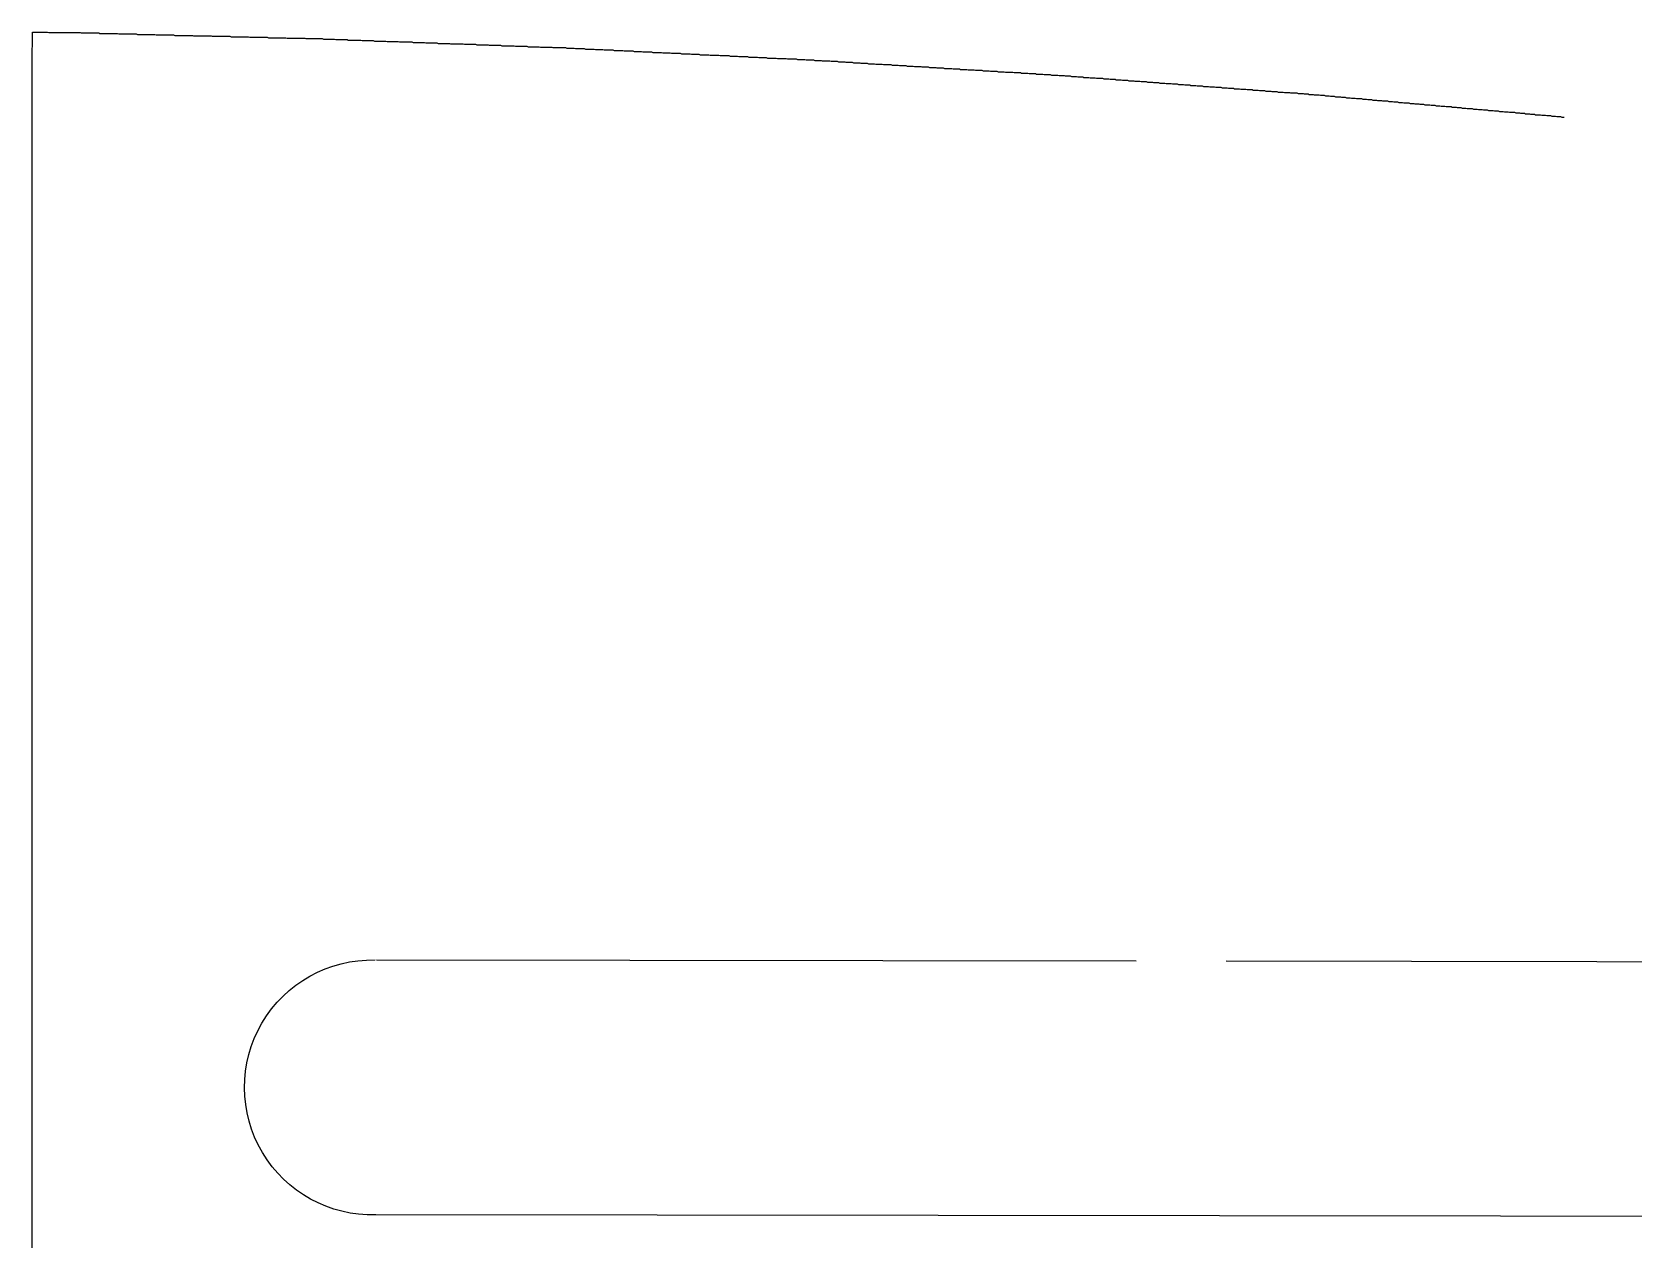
# Model space of a CAD drawing. Header units: millimetres. Extents: x 41 to 1041, y 1148 to 1248.
# Drawn here: x 213.69 to 247.61, y 1171.6 to 1197.18 of the extents above; entities that cross this region are included whole.
import ezdxf

# ---------------------------------------------------------------- set-up
doc = ezdxf.new("R2010")
doc.units = ezdxf.units.MM

msp = doc.modelspace()

# ---------------------------------------------------------------- linework, layer by layer
at = {"color": 3}
msp.add_lwpolyline([(238.973, 1177.503), (250.746, 1177.488, -1.031583), (250.739, 1172.09), (220.968, 1172.127, -1.026919), (220.95, 1177.525)], format="xyb", dxfattribs=at)
msp.add_lwpolyline([(220.979, 1177.527), (237.07, 1177.506)], dxfattribs=at)
msp.add_polyline3d([(213.687, 1171.255, 0), (213.687, 1172.405, 0), (213.687, 1173.555, 0), (213.687, 1174.705, 0), (213.687, 1175.855, 0), (213.687, 1177.005, 0), (213.687, 1178.145, 0), (213.687, 1179.295, 0), (213.687, 1180.445, 0), (213.687, 1181.595, 0), (213.687, 1182.745, 0), (213.687, 1183.895, 0), (213.687, 1185.045, 0), (213.687, 1186.185, 0), (213.687, 1187.335, 0), (213.687, 1188.485, 0), (213.687, 1189.635, 0), (213.687, 1190.785, 0), (213.687, 1191.935, 0), (213.687, 1193.075, 0), (213.687, 1194.225, 0), (213.687, 1195.375, 0), (213.687, 1196.525, 0), (213.699, 1197.175, 0), (213.725, 1197.175, 0), (213.752, 1197.175, 0), (213.778, 1197.175, 0), (213.804, 1197.175, 0), (213.831, 1197.175, 0), (213.857, 1197.175, 0), (213.884, 1197.175, 0), (213.91, 1197.175, 0), (213.937, 1197.175, 0), (213.963, 1197.175, 0), (213.99, 1197.175, 0), (214.016, 1197.175, 0), (214.042, 1197.165, 0), (214.069, 1197.165, 0), (214.095, 1197.165, 0), (214.122, 1197.165, 0), (214.148, 1197.165, 0), (214.175, 1197.165, 0), (214.201, 1197.165, 0), (214.227, 1197.165, 0), (214.254, 1197.165, 0), (214.28, 1197.165, 0), (214.307, 1197.165, 0), (214.333, 1197.165, 0), (214.36, 1197.165, 0), (214.386, 1197.165, 0), (214.412, 1197.165, 0), (214.439, 1197.165, 0), (214.465, 1197.165, 0), (214.492, 1197.165, 0), (214.518, 1197.165, 0), (214.545, 1197.165, 0), (214.571, 1197.165, 0), (214.598, 1197.165, 0), (214.624, 1197.165, 0), (214.65, 1197.165, 0), (214.677, 1197.165, 0), (214.703, 1197.165, 0), (214.73, 1197.155, 0), (214.756, 1197.155, 0), (214.783, 1197.155, 0), (214.809, 1197.155, 0), (214.835, 1197.155, 0), (214.862, 1197.155, 0), (214.888, 1197.155, 0), (214.915, 1197.155, 0), (214.941, 1197.155, 0), (214.968, 1197.155, 0), (214.994, 1197.155, 0), (215.02, 1197.155, 0), (215.047, 1197.155, 0), (215.073, 1197.155, 0), (215.1, 1197.155, 0), (215.126, 1197.145, 0), (215.153, 1197.145, 0), (215.179, 1197.145, 0), (215.205, 1197.145, 0), (215.232, 1197.145, 0), (215.258, 1197.145, 0), (215.285, 1197.145, 0), (215.311, 1197.145, 0), (215.338, 1197.145, 0), (215.364, 1197.145, 0), (215.39, 1197.145, 0), (215.417, 1197.145, 0), (215.443, 1197.145, 0), (215.47, 1197.145, 0), (215.496, 1197.145, 0), (215.523, 1197.135, 0), (215.549, 1197.135, 0), (215.575, 1197.135, 0), (215.602, 1197.135, 0), (215.628, 1197.135, 0), (215.655, 1197.135, 0), (215.681, 1197.135, 0), (215.708, 1197.135, 0), (215.734, 1197.135, 0), (215.76, 1197.135, 0), (215.787, 1197.135, 0), (215.813, 1197.135, 0), (215.84, 1197.135, 0), (215.866, 1197.135, 0), (215.893, 1197.135, 0), (215.919, 1197.125, 0), (215.945, 1197.125, 0), (215.972, 1197.125, 0), (215.998, 1197.125, 0), (216.025, 1197.125, 0), (216.051, 1197.125, 0), (216.078, 1197.125, 0), (216.104, 1197.125, 0), (216.13, 1197.125, 0), (216.157, 1197.125, 0), (216.183, 1197.125, 0), (216.21, 1197.125, 0), (216.236, 1197.125, 0), (216.263, 1197.125, 0), (216.289, 1197.125, 0), (216.315, 1197.115, 0), (216.342, 1197.115, 0), (216.368, 1197.115, 0), (216.395, 1197.115, 0), (216.421, 1197.115, 0), (216.448, 1197.115, 0), (216.474, 1197.115, 0), (216.5, 1197.115, 0), (216.527, 1197.115, 0), (216.553, 1197.115, 0), (216.58, 1197.115, 0), (216.606, 1197.115, 0), (216.633, 1197.115, 0), (216.659, 1197.115, 0), (216.685, 1197.115, 0), (216.712, 1197.105, 0), (216.738, 1197.105, 0), (216.765, 1197.105, 0), (216.791, 1197.105, 0), (216.818, 1197.105, 0), (216.844, 1197.105, 0), (216.87, 1197.105, 0), (216.897, 1197.105, 0), (216.923, 1197.105, 0), (216.95, 1197.105, 0), (216.976, 1197.105, 0), (217.003, 1197.105, 0), (217.029, 1197.105, 0), (217.056, 1197.105, 0), (217.082, 1197.105, 0), (217.108, 1197.095, 0), (217.135, 1197.095, 0), (217.161, 1197.095, 0), (217.188, 1197.095, 0), (217.214, 1197.095, 0), (217.241, 1197.095, 0), (217.267, 1197.095, 0), (217.293, 1197.095, 0), (217.32, 1197.095, 0), (217.346, 1197.095, 0), (217.373, 1197.095, 0), (217.399, 1197.095, 0), (217.426, 1197.095, 0), (217.452, 1197.095, 0), (217.478, 1197.095, 0), (217.505, 1197.085, 0), (217.531, 1197.085, 0), (217.558, 1197.085, 0), (217.584, 1197.085, 0), (217.611, 1197.085, 0), (217.637, 1197.085, 0), (217.663, 1197.085, 0), (217.69, 1197.085, 0), (217.716, 1197.085, 0), (217.743, 1197.085, 0), (217.769, 1197.085, 0), (217.796, 1197.085, 0), (217.822, 1197.085, 0), (217.848, 1197.085, 0), (217.875, 1197.085, 0), (217.901, 1197.075, 0), (217.928, 1197.075, 0), (217.954, 1197.075, 0), (217.981, 1197.075, 0), (218.007, 1197.075, 0), (218.033, 1197.075, 0), (218.06, 1197.075, 0), (218.086, 1197.075, 0), (218.113, 1197.075, 0), (218.139, 1197.075, 0), (218.166, 1197.075, 0), (218.192, 1197.075, 0), (218.218, 1197.075, 0), (218.245, 1197.075, 0), (218.271, 1197.075, 0), (218.298, 1197.065, 0), (218.324, 1197.065, 0), (218.351, 1197.065, 0), (218.377, 1197.065, 0), (218.403, 1197.065, 0), (218.43, 1197.065, 0), (218.456, 1197.065, 0), (218.483, 1197.065, 0), (218.509, 1197.065, 0), (218.536, 1197.065, 0), (218.562, 1197.065, 0), (218.588, 1197.065, 0), (218.615, 1197.065, 0), (218.641, 1197.065, 0), (218.668, 1197.065, 0), (218.694, 1197.055, 0), (218.721, 1197.055, 0), (218.747, 1197.055, 0), (218.773, 1197.055, 0), (218.8, 1197.055, 0), (218.826, 1197.055, 0), (218.853, 1197.055, 0), (218.879, 1197.055, 0), (218.906, 1197.055, 0), (218.932, 1197.055, 0), (218.958, 1197.055, 0), (218.985, 1197.055, 0), (219.011, 1197.055, 0), (219.038, 1197.055, 0), (219.064, 1197.055, 0), (219.091, 1197.045, 0), (219.117, 1197.045, 0), (219.143, 1197.045, 0), (219.17, 1197.045, 0), (219.196, 1197.045, 0), (219.223, 1197.045, 0), (219.249, 1197.045, 0), (219.276, 1197.045, 0), (219.302, 1197.045, 0), (219.328, 1197.045, 0), (219.355, 1197.045, 0), (219.381, 1197.045, 0), (219.408, 1197.045, 0), (219.434, 1197.045, 0), (219.461, 1197.045, 0), (219.487, 1197.035, 0), (219.513, 1197.035, 0), (219.54, 1197.035, 0), (219.566, 1197.035, 0), (219.593, 1197.035, 0), (219.619, 1197.035, 0), (219.646, 1197.035, 0), (219.672, 1197.035, 0), (219.698, 1197.035, 0), (219.725, 1197.035, 0), (219.751, 1197.035, 0), (219.778, 1197.035, 0), (219.804, 1197.035, 0), (219.831, 1197.035, 0), (219.857, 1197.025, 0), (219.883, 1197.025, 0), (219.91, 1197.025, 0), (219.936, 1197.025, 0), (219.963, 1197.025, 0), (219.989, 1197.025, 0), (220.016, 1197.025, 0), (220.042, 1197.025, 0), (220.068, 1197.025, 0), (220.095, 1197.025, 0), (220.121, 1197.015, 0), (220.148, 1197.015, 0), (220.174, 1197.015, 0), (220.2, 1197.015, 0), (220.227, 1197.015, 0), (220.253, 1197.015, 0), (220.28, 1197.015, 0), (220.306, 1197.015, 0), (220.333, 1197.015, 0), (220.359, 1197.015, 0), (220.385, 1197.005, 0), (220.412, 1197.005, 0), (220.438, 1197.005, 0), (220.465, 1197.005, 0), (220.491, 1197.005, 0), (220.518, 1197.005, 0), (220.544, 1197.005, 0), (220.57, 1197.005, 0), (220.597, 1197.005, 0), (220.623, 1197.005, 0), (220.65, 1197.005, 0), (220.676, 1196.995, 0), (220.702, 1196.995, 0), (220.729, 1196.995, 0), (220.755, 1196.995, 0), (220.782, 1196.995, 0), (220.808, 1196.995, 0), (220.835, 1196.995, 0), (220.861, 1196.995, 0), (220.887, 1196.995, 0), (220.914, 1196.995, 0), (220.94, 1196.985, 0), (220.967, 1196.985, 0), (220.993, 1196.985, 0), (221.02, 1196.985, 0), (221.046, 1196.985, 0), (221.072, 1196.985, 0), (221.099, 1196.985, 0), (221.125, 1196.985, 0), (221.152, 1196.985, 0), (221.178, 1196.985, 0), (221.204, 1196.975, 0), (221.231, 1196.975, 0), (221.257, 1196.975, 0), (221.284, 1196.975, 0), (221.31, 1196.975, 0), (221.337, 1196.975, 0), (221.363, 1196.975, 0), (221.389, 1196.975, 0), (221.416, 1196.975, 0), (221.442, 1196.975, 0), (221.469, 1196.965, 0), (221.495, 1196.965, 0), (221.522, 1196.965, 0), (221.548, 1196.965, 0), (221.574, 1196.965, 0), (221.601, 1196.965, 0), (221.627, 1196.965, 0), (221.654, 1196.965, 0), (221.68, 1196.965, 0), (221.706, 1196.965, 0), (221.733, 1196.965, 0), (221.759, 1196.955, 0), (221.786, 1196.955, 0), (221.812, 1196.955, 0), (221.839, 1196.955, 0), (221.865, 1196.955, 0), (221.891, 1196.955, 0), (221.918, 1196.955, 0), (221.944, 1196.955, 0), (221.971, 1196.955, 0), (221.997, 1196.955, 0), (222.023, 1196.945, 0), (222.05, 1196.945, 0), (222.076, 1196.945, 0), (222.103, 1196.945, 0), (222.129, 1196.945, 0), (222.156, 1196.945, 0), (222.182, 1196.945, 0), (222.208, 1196.945, 0), (222.235, 1196.945, 0), (222.261, 1196.945, 0), (222.288, 1196.935, 0), (222.314, 1196.935, 0), (222.341, 1196.935, 0), (222.367, 1196.935, 0), (222.393, 1196.935, 0), (222.42, 1196.935, 0), (222.446, 1196.935, 0), (222.473, 1196.935, 0), (222.499, 1196.935, 0), (222.525, 1196.935, 0), (222.552, 1196.925, 0), (222.578, 1196.925, 0), (222.605, 1196.925, 0), (222.631, 1196.925, 0), (222.658, 1196.925, 0), (222.684, 1196.925, 0), (222.71, 1196.925, 0), (222.737, 1196.925, 0), (222.763, 1196.925, 0), (222.79, 1196.925, 0), (222.816, 1196.925, 0), (222.843, 1196.915, 0), (222.869, 1196.915, 0), (222.895, 1196.915, 0), (222.922, 1196.915, 0), (222.948, 1196.915, 0), (222.975, 1196.915, 0), (223.001, 1196.915, 0), (223.027, 1196.915, 0), (223.054, 1196.915, 0), (223.08, 1196.915, 0), (223.107, 1196.905, 0), (223.133, 1196.905, 0), (223.16, 1196.905, 0), (223.186, 1196.905, 0), (223.212, 1196.905, 0), (223.239, 1196.905, 0), (223.265, 1196.905, 0), (223.292, 1196.905, 0), (223.318, 1196.905, 0), (223.344, 1196.905, 0), (223.371, 1196.895, 0), (223.397, 1196.895, 0), (223.424, 1196.895, 0), (223.45, 1196.895, 0), (223.477, 1196.895, 0), (223.503, 1196.895, 0), (223.529, 1196.895, 0), (223.556, 1196.895, 0), (223.582, 1196.895, 0), (223.609, 1196.895, 0), (223.635, 1196.885, 0), (223.662, 1196.885, 0), (223.688, 1196.885, 0), (223.714, 1196.885, 0), (223.741, 1196.885, 0), (223.767, 1196.885, 0), (223.794, 1196.885, 0), (223.82, 1196.885, 0), (223.846, 1196.885, 0), (223.873, 1196.885, 0), (223.899, 1196.885, 0), (223.926, 1196.875, 0), (223.952, 1196.875, 0), (223.979, 1196.875, 0), (224.005, 1196.875, 0), (224.031, 1196.875, 0), (224.058, 1196.875, 0), (224.084, 1196.875, 0), (224.111, 1196.875, 0), (224.137, 1196.875, 0), (224.164, 1196.875, 0), (224.19, 1196.865, 0), (224.216, 1196.865, 0), (224.243, 1196.865, 0), (224.269, 1196.865, 0), (224.296, 1196.865, 0), (224.322, 1196.865, 0), (224.348, 1196.865, 0), (224.375, 1196.865, 0), (224.401, 1196.865, 0), (224.428, 1196.865, 0), (224.454, 1196.855, 0), (224.481, 1196.855, 0), (224.507, 1196.855, 0), (224.533, 1196.855, 0), (224.56, 1196.855, 0), (224.586, 1196.855, 0), (224.613, 1196.855, 0), (224.639, 1196.855, 0), (224.666, 1196.855, 0), (224.692, 1196.855, 0), (224.718, 1196.845, 0), (224.745, 1196.845, 0), (224.771, 1196.845, 0), (224.798, 1196.845, 0), (224.824, 1196.845, 0), (224.85, 1196.845, 0), (224.877, 1196.845, 0), (224.903, 1196.845, 0), (224.93, 1196.845, 0), (224.956, 1196.845, 0), (224.983, 1196.845, 0), (225.009, 1196.835, 0), (225.035, 1196.835, 0), (225.062, 1196.835, 0), (225.088, 1196.835, 0), (225.115, 1196.835, 0), (225.141, 1196.835, 0), (225.167, 1196.835, 0), (225.194, 1196.825, 0), (225.22, 1196.825, 0), (225.247, 1196.825, 0), (225.273, 1196.825, 0), (225.299, 1196.825, 0), (225.326, 1196.825, 0), (225.352, 1196.825, 0), (225.379, 1196.825, 0), (225.405, 1196.815, 0), (225.431, 1196.815, 0), (225.458, 1196.815, 0), (225.484, 1196.815, 0), (225.511, 1196.815, 0), (225.537, 1196.815, 0), (225.563, 1196.815, 0), (225.59, 1196.815, 0), (225.616, 1196.805, 0), (225.643, 1196.805, 0), (225.669, 1196.805, 0), (225.696, 1196.805, 0), (225.722, 1196.805, 0), (225.748, 1196.805, 0), (225.775, 1196.805, 0), (225.801, 1196.795, 0), (225.828, 1196.795, 0), (225.854, 1196.795, 0), (225.88, 1196.795, 0), (225.907, 1196.795, 0), (225.933, 1196.795, 0), (225.96, 1196.795, 0), (225.986, 1196.795, 0), (226.012, 1196.785, 0), (226.039, 1196.785, 0), (226.065, 1196.785, 0), (226.092, 1196.785, 0), (226.118, 1196.785, 0), (226.144, 1196.785, 0), (226.171, 1196.785, 0), (226.197, 1196.785, 0), (226.224, 1196.775, 0), (226.25, 1196.775, 0), (226.276, 1196.775, 0), (226.303, 1196.775, 0), (226.329, 1196.775, 0), (226.356, 1196.775, 0), (226.382, 1196.775, 0), (226.408, 1196.775, 0), (226.435, 1196.765, 0), (226.461, 1196.765, 0), (226.488, 1196.765, 0), (226.514, 1196.765, 0), (226.541, 1196.765, 0), (226.567, 1196.765, 0), (226.593, 1196.765, 0), (226.62, 1196.755, 0), (226.646, 1196.755, 0), (226.673, 1196.755, 0), (226.699, 1196.755, 0), (226.725, 1196.755, 0), (226.752, 1196.755, 0), (226.778, 1196.755, 0), (226.805, 1196.755, 0), (226.831, 1196.745, 0), (226.857, 1196.745, 0), (226.884, 1196.745, 0), (226.91, 1196.745, 0), (226.937, 1196.745, 0), (226.963, 1196.745, 0), (226.989, 1196.745, 0), (227.016, 1196.745, 0), (227.042, 1196.735, 0), (227.069, 1196.735, 0), (227.095, 1196.735, 0), (227.121, 1196.735, 0), (227.148, 1196.735, 0), (227.174, 1196.735, 0), (227.201, 1196.735, 0), (227.227, 1196.725, 0), (227.253, 1196.725, 0), (227.28, 1196.725, 0), (227.306, 1196.725, 0), (227.333, 1196.725, 0), (227.359, 1196.725, 0), (227.386, 1196.725, 0), (227.412, 1196.725, 0), (227.438, 1196.715, 0), (227.465, 1196.715, 0), (227.491, 1196.715, 0), (227.518, 1196.715, 0), (227.544, 1196.715, 0), (227.57, 1196.715, 0), (227.597, 1196.715, 0), (227.623, 1196.715, 0), (227.65, 1196.705, 0), (227.676, 1196.705, 0), (227.702, 1196.705, 0), (227.729, 1196.705, 0), (227.755, 1196.705, 0), (227.782, 1196.705, 0), (227.808, 1196.705, 0), (227.834, 1196.695, 0), (227.861, 1196.695, 0), (227.887, 1196.695, 0), (227.914, 1196.695, 0), (227.94, 1196.695, 0), (227.966, 1196.695, 0), (227.993, 1196.695, 0), (228.019, 1196.695, 0), (228.046, 1196.685, 0), (228.072, 1196.685, 0), (228.098, 1196.685, 0), (228.125, 1196.685, 0), (228.151, 1196.685, 0), (228.178, 1196.685, 0), (228.204, 1196.685, 0), (228.231, 1196.685, 0), (228.257, 1196.675, 0), (228.283, 1196.675, 0), (228.31, 1196.675, 0), (228.336, 1196.675, 0), (228.363, 1196.675, 0), (228.389, 1196.675, 0), (228.415, 1196.675, 0), (228.442, 1196.675, 0), (228.468, 1196.665, 0), (228.495, 1196.665, 0), (228.521, 1196.665, 0), (228.547, 1196.665, 0), (228.574, 1196.665, 0), (228.6, 1196.665, 0), (228.627, 1196.665, 0), (228.653, 1196.655, 0), (228.679, 1196.655, 0), (228.706, 1196.655, 0), (228.732, 1196.655, 0), (228.759, 1196.655, 0), (228.785, 1196.655, 0), (228.811, 1196.655, 0), (228.838, 1196.655, 0), (228.864, 1196.645, 0), (228.891, 1196.645, 0), (228.917, 1196.645, 0), (228.943, 1196.645, 0), (228.97, 1196.645, 0), (228.996, 1196.645, 0), (229.023, 1196.645, 0), (229.049, 1196.645, 0), (229.076, 1196.635, 0), (229.102, 1196.635, 0), (229.128, 1196.635, 0), (229.155, 1196.635, 0), (229.181, 1196.635, 0), (229.208, 1196.635, 0), (229.234, 1196.635, 0), (229.26, 1196.625, 0), (229.287, 1196.625, 0), (229.313, 1196.625, 0), (229.34, 1196.625, 0), (229.366, 1196.625, 0), (229.392, 1196.625, 0), (229.419, 1196.625, 0), (229.445, 1196.625, 0), (229.472, 1196.615, 0), (229.498, 1196.615, 0), (229.524, 1196.615, 0), (229.551, 1196.615, 0), (229.577, 1196.615, 0), (229.604, 1196.615, 0), (229.63, 1196.615, 0), (229.656, 1196.615, 0), (229.683, 1196.605, 0), (229.709, 1196.605, 0), (229.736, 1196.605, 0), (229.762, 1196.605, 0), (229.788, 1196.605, 0), (229.815, 1196.605, 0), (229.841, 1196.605, 0), (229.868, 1196.605, 0), (229.894, 1196.595, 0), (229.921, 1196.595, 0), (229.947, 1196.595, 0), (229.973, 1196.595, 0), (230, 1196.595, 0), (230.026, 1196.595, 0), (230.053, 1196.595, 0), (230.079, 1196.585, 0), (230.105, 1196.585, 0), (230.132, 1196.585, 0), (230.158, 1196.585, 0), (230.185, 1196.585, 0), (230.211, 1196.585, 0), (230.237, 1196.585, 0), (230.264, 1196.575, 0), (230.29, 1196.575, 0), (230.317, 1196.575, 0), (230.343, 1196.575, 0), (230.369, 1196.575, 0), (230.396, 1196.575, 0), (230.422, 1196.565, 0), (230.448, 1196.565, 0), (230.475, 1196.565, 0), (230.501, 1196.565, 0), (230.528, 1196.565, 0), (230.554, 1196.565, 0), (230.58, 1196.565, 0), (230.607, 1196.555, 0), (230.633, 1196.555, 0), (230.66, 1196.555, 0), (230.686, 1196.555, 0), (230.712, 1196.555, 0), (230.739, 1196.555, 0), (230.765, 1196.545, 0), (230.792, 1196.545, 0), (230.818, 1196.545, 0), (230.844, 1196.545, 0), (230.871, 1196.545, 0), (230.897, 1196.545, 0), (230.923, 1196.535, 0), (230.95, 1196.535, 0), (230.976, 1196.535, 0), (231.003, 1196.535, 0), (231.029, 1196.535, 0), (231.055, 1196.535, 0), (231.082, 1196.525, 0), (231.108, 1196.525, 0), (231.135, 1196.525, 0), (231.161, 1196.525, 0), (231.187, 1196.525, 0), (231.214, 1196.525, 0), (231.24, 1196.515, 0), (231.266, 1196.515, 0), (231.293, 1196.515, 0), (231.319, 1196.515, 0), (231.346, 1196.515, 0), (231.372, 1196.515, 0), (231.398, 1196.505, 0), (231.425, 1196.505, 0), (231.451, 1196.505, 0), (231.478, 1196.505, 0), (231.504, 1196.505, 0), (231.53, 1196.505, 0), (231.557, 1196.495, 0), (231.583, 1196.495, 0), (231.61, 1196.495, 0), (231.636, 1196.495, 0), (231.662, 1196.495, 0), (231.689, 1196.495, 0), (231.715, 1196.485, 0), (231.741, 1196.485, 0), (231.768, 1196.485, 0), (231.794, 1196.485, 0), (231.821, 1196.485, 0), (231.847, 1196.485, 0), (231.873, 1196.485, 0), (231.9, 1196.475, 0), (231.926, 1196.475, 0), (231.953, 1196.475, 0), (231.979, 1196.475, 0), (232.005, 1196.475, 0), (232.032, 1196.475, 0), (232.058, 1196.465, 0), (232.085, 1196.465, 0), (232.111, 1196.465, 0), (232.137, 1196.465, 0), (232.164, 1196.465, 0), (232.19, 1196.465, 0), (232.216, 1196.455, 0), (232.243, 1196.455, 0), (232.269, 1196.455, 0), (232.296, 1196.455, 0), (232.322, 1196.455, 0), (232.348, 1196.455, 0), (232.375, 1196.445, 0), (232.401, 1196.445, 0), (232.428, 1196.445, 0), (232.454, 1196.445, 0), (232.48, 1196.445, 0), (232.507, 1196.445, 0), (232.533, 1196.435, 0), (232.559, 1196.435, 0), (232.586, 1196.435, 0), (232.612, 1196.435, 0), (232.639, 1196.435, 0), (232.665, 1196.435, 0), (232.691, 1196.425, 0), (232.718, 1196.425, 0), (232.744, 1196.425, 0), (232.771, 1196.425, 0), (232.797, 1196.425, 0), (232.823, 1196.425, 0), (232.85, 1196.415, 0), (232.876, 1196.415, 0), (232.903, 1196.415, 0), (232.929, 1196.415, 0), (232.955, 1196.415, 0), (232.982, 1196.415, 0), (233.008, 1196.405, 0), (233.034, 1196.405, 0), (233.061, 1196.405, 0), (233.087, 1196.405, 0), (233.114, 1196.405, 0), (233.14, 1196.405, 0), (233.166, 1196.405, 0), (233.193, 1196.395, 0), (233.219, 1196.395, 0), (233.246, 1196.395, 0), (233.272, 1196.395, 0), (233.298, 1196.395, 0), (233.325, 1196.395, 0), (233.351, 1196.385, 0), (233.378, 1196.385, 0), (233.404, 1196.385, 0), (233.43, 1196.385, 0), (233.457, 1196.385, 0), (233.483, 1196.385, 0), (233.509, 1196.375, 0), (233.536, 1196.375, 0), (233.562, 1196.375, 0), (233.589, 1196.375, 0), (233.615, 1196.375, 0), (233.641, 1196.375, 0), (233.668, 1196.365, 0), (233.694, 1196.365, 0), (233.721, 1196.365, 0), (233.747, 1196.365, 0), (233.773, 1196.365, 0), (233.8, 1196.365, 0), (233.826, 1196.355, 0), (233.852, 1196.355, 0), (233.879, 1196.355, 0), (233.905, 1196.355, 0), (233.932, 1196.355, 0), (233.958, 1196.355, 0), (233.984, 1196.345, 0), (234.011, 1196.345, 0), (234.037, 1196.345, 0), (234.064, 1196.345, 0), (234.09, 1196.345, 0), (234.116, 1196.345, 0), (234.143, 1196.335, 0), (234.169, 1196.335, 0), (234.196, 1196.335, 0), (234.222, 1196.335, 0), (234.248, 1196.335, 0), (234.275, 1196.335, 0), (234.301, 1196.325, 0), (234.327, 1196.325, 0), (234.354, 1196.325, 0), (234.38, 1196.325, 0), (234.407, 1196.325, 0), (234.433, 1196.325, 0), (234.459, 1196.325, 0), (234.486, 1196.315, 0), (234.512, 1196.315, 0), (234.539, 1196.315, 0), (234.565, 1196.315, 0), (234.591, 1196.315, 0), (234.618, 1196.315, 0), (234.644, 1196.305, 0), (234.671, 1196.305, 0), (234.697, 1196.305, 0), (234.723, 1196.305, 0), (234.75, 1196.305, 0), (234.776, 1196.305, 0), (234.802, 1196.295, 0), (234.829, 1196.295, 0), (234.855, 1196.295, 0), (234.882, 1196.295, 0), (234.908, 1196.295, 0), (234.934, 1196.295, 0), (234.961, 1196.285, 0), (234.987, 1196.285, 0), (235.014, 1196.285, 0), (235.04, 1196.285, 0), (235.066, 1196.285, 0), (235.093, 1196.285, 0), (235.119, 1196.275, 0), (235.145, 1196.275, 0), (235.172, 1196.275, 0), (235.198, 1196.275, 0), (235.225, 1196.275, 0), (235.251, 1196.275, 0), (235.277, 1196.265, 0), (235.304, 1196.265, 0), (235.33, 1196.265, 0), (235.357, 1196.265, 0), (235.383, 1196.265, 0), (235.409, 1196.265, 0), (235.436, 1196.255, 0), (235.462, 1196.255, 0), (235.488, 1196.255, 0), (235.515, 1196.255, 0), (235.541, 1196.255, 0), (235.568, 1196.245, 0), (235.594, 1196.245, 0), (235.62, 1196.245, 0), (235.647, 1196.245, 0), (235.673, 1196.245, 0), (235.699, 1196.235, 0), (235.726, 1196.235, 0), (235.752, 1196.235, 0), (235.778, 1196.235, 0), (235.805, 1196.235, 0), (235.831, 1196.225, 0), (235.858, 1196.225, 0), (235.884, 1196.225, 0), (235.91, 1196.225, 0), (235.937, 1196.225, 0), (235.963, 1196.215, 0), (235.989, 1196.215, 0), (236.016, 1196.215, 0), (236.042, 1196.215, 0), (236.068, 1196.215, 0), (236.095, 1196.205, 0), (236.121, 1196.205, 0), (236.148, 1196.205, 0), (236.174, 1196.205, 0), (236.2, 1196.205, 0), (236.227, 1196.195, 0), (236.253, 1196.195, 0), (236.279, 1196.195, 0), (236.306, 1196.195, 0), (236.332, 1196.195, 0), (236.358, 1196.195, 0), (236.385, 1196.185, 0), (236.411, 1196.185, 0), (236.438, 1196.185, 0), (236.464, 1196.185, 0), (236.49, 1196.185, 0), (236.517, 1196.175, 0), (236.543, 1196.175, 0), (236.569, 1196.175, 0), (236.596, 1196.175, 0), (236.622, 1196.175, 0), (236.648, 1196.165, 0), (236.675, 1196.165, 0), (236.701, 1196.165, 0), (236.728, 1196.165, 0), (236.754, 1196.165, 0), (236.78, 1196.155, 0), (236.807, 1196.155, 0), (236.833, 1196.155, 0), (236.859, 1196.155, 0), (236.886, 1196.155, 0), (236.912, 1196.145, 0), (236.938, 1196.145, 0), (236.965, 1196.145, 0), (236.991, 1196.145, 0), (237.018, 1196.145, 0), (237.044, 1196.135, 0), (237.07, 1196.135, 0), (237.097, 1196.135, 0), (237.123, 1196.135, 0), (237.149, 1196.135, 0), (237.176, 1196.125, 0), (237.202, 1196.125, 0), (237.228, 1196.125, 0), (237.255, 1196.125, 0), (237.281, 1196.125, 0), (237.308, 1196.115, 0), (237.334, 1196.115, 0), (237.36, 1196.115, 0), (237.387, 1196.115, 0), (237.413, 1196.115, 0), (237.439, 1196.105, 0), (237.466, 1196.105, 0), (237.492, 1196.105, 0), (237.518, 1196.105, 0), (237.545, 1196.105, 0), (237.571, 1196.095, 0), (237.598, 1196.095, 0), (237.624, 1196.095, 0), (237.65, 1196.095, 0), (237.677, 1196.095, 0), (237.703, 1196.085, 0), (237.729, 1196.085, 0), (237.756, 1196.085, 0), (237.782, 1196.085, 0), (237.808, 1196.085, 0), (237.835, 1196.075, 0), (237.861, 1196.075, 0), (237.888, 1196.075, 0), (237.914, 1196.075, 0), (237.94, 1196.075, 0), (237.967, 1196.065, 0), (237.993, 1196.065, 0), (238.019, 1196.065, 0), (238.046, 1196.065, 0), (238.072, 1196.065, 0), (238.098, 1196.055, 0), (238.125, 1196.055, 0), (238.151, 1196.055, 0), (238.178, 1196.055, 0), (238.204, 1196.055, 0), (238.23, 1196.045, 0), (238.257, 1196.045, 0), (238.283, 1196.045, 0), (238.309, 1196.045, 0), (238.336, 1196.045, 0), (238.362, 1196.035, 0), (238.388, 1196.035, 0), (238.415, 1196.035, 0), (238.441, 1196.035, 0), (238.468, 1196.035, 0), (238.494, 1196.025, 0), (238.52, 1196.025, 0), (238.547, 1196.025, 0), (238.573, 1196.025, 0), (238.599, 1196.025, 0), (238.626, 1196.015, 0), (238.652, 1196.015, 0), (238.678, 1196.015, 0), (238.705, 1196.015, 0), (238.731, 1196.015, 0), (238.758, 1196.005, 0), (238.784, 1196.005, 0), (238.81, 1196.005, 0), (238.837, 1196.005, 0), (238.863, 1196.005, 0), (238.889, 1195.995, 0), (238.916, 1195.995, 0), (238.942, 1195.995, 0), (238.968, 1195.995, 0), (238.995, 1195.995, 0), (239.021, 1195.985, 0), (239.048, 1195.985, 0), (239.074, 1195.985, 0), (239.1, 1195.985, 0), (239.127, 1195.985, 0), (239.153, 1195.975, 0), (239.179, 1195.975, 0), (239.206, 1195.975, 0), (239.232, 1195.975, 0), (239.258, 1195.975, 0), (239.285, 1195.965, 0), (239.311, 1195.965, 0), (239.338, 1195.965, 0), (239.364, 1195.965, 0), (239.39, 1195.965, 0), (239.417, 1195.955, 0), (239.443, 1195.955, 0), (239.469, 1195.955, 0), (239.496, 1195.955, 0), (239.522, 1195.955, 0), (239.548, 1195.945, 0), (239.575, 1195.945, 0), (239.601, 1195.945, 0), (239.628, 1195.945, 0), (239.654, 1195.945, 0), (239.68, 1195.935, 0), (239.707, 1195.935, 0), (239.733, 1195.935, 0), (239.759, 1195.935, 0), (239.786, 1195.935, 0), (239.812, 1195.925, 0), (239.838, 1195.925, 0), (239.865, 1195.925, 0), (239.891, 1195.925, 0), (239.918, 1195.925, 0), (239.944, 1195.915, 0), (239.97, 1195.915, 0), (239.997, 1195.915, 0), (240.023, 1195.915, 0), (240.049, 1195.915, 0), (240.076, 1195.905, 0), (240.102, 1195.905, 0), (240.128, 1195.905, 0), (240.155, 1195.905, 0), (240.181, 1195.905, 0), (240.208, 1195.895, 0), (240.234, 1195.895, 0), (240.26, 1195.895, 0), (240.287, 1195.895, 0), (240.313, 1195.895, 0), (240.339, 1195.885, 0), (240.366, 1195.885, 0), (240.392, 1195.885, 0), (240.418, 1195.885, 0), (240.445, 1195.885, 0), (240.471, 1195.885, 0), (240.498, 1195.875, 0), (240.524, 1195.875, 0), (240.55, 1195.875, 0), (240.577, 1195.875, 0), (240.603, 1195.875, 0), (240.629, 1195.865, 0), (240.656, 1195.865, 0), (240.682, 1195.865, 0), (240.708, 1195.865, 0), (240.735, 1195.855, 0), (240.761, 1195.855, 0), (240.787, 1195.855, 0), (240.814, 1195.855, 0), (240.84, 1195.845, 0), (240.866, 1195.845, 0), (240.893, 1195.845, 0), (240.919, 1195.845, 0), (240.945, 1195.845, 0), (240.972, 1195.835, 0), (240.998, 1195.835, 0), (241.024, 1195.835, 0), (241.051, 1195.835, 0), (241.077, 1195.825, 0), (241.103, 1195.825, 0), (241.13, 1195.825, 0), (241.156, 1195.825, 0), (241.182, 1195.815, 0), (241.209, 1195.815, 0), (241.235, 1195.815, 0), (241.261, 1195.815, 0), (241.288, 1195.805, 0), (241.314, 1195.805, 0), (241.34, 1195.805, 0), (241.367, 1195.805, 0), (241.393, 1195.805, 0), (241.419, 1195.795, 0), (241.446, 1195.795, 0), (241.472, 1195.795, 0), (241.498, 1195.795, 0), (241.525, 1195.785, 0), (241.551, 1195.785, 0), (241.577, 1195.785, 0), (241.604, 1195.785, 0), (241.63, 1195.775, 0), (241.656, 1195.775, 0), (241.683, 1195.775, 0), (241.709, 1195.775, 0), (241.735, 1195.765, 0), (241.762, 1195.765, 0), (241.788, 1195.765, 0), (241.814, 1195.765, 0), (241.841, 1195.765, 0), (241.867, 1195.755, 0), (241.893, 1195.755, 0), (241.92, 1195.755, 0), (241.946, 1195.755, 0), (241.972, 1195.745, 0), (241.999, 1195.745, 0), (242.025, 1195.745, 0), (242.051, 1195.745, 0), (242.078, 1195.735, 0), (242.104, 1195.735, 0), (242.13, 1195.735, 0), (242.157, 1195.735, 0), (242.183, 1195.725, 0), (242.209, 1195.725, 0), (242.236, 1195.725, 0), (242.262, 1195.725, 0), (242.288, 1195.715, 0), (242.315, 1195.715, 0), (242.341, 1195.715, 0), (242.367, 1195.715, 0), (242.394, 1195.715, 0), (242.42, 1195.705, 0), (242.446, 1195.705, 0), (242.473, 1195.705, 0), (242.499, 1195.705, 0), (242.525, 1195.695, 0), (242.552, 1195.695, 0), (242.578, 1195.695, 0), (242.604, 1195.695, 0), (242.631, 1195.685, 0), (242.657, 1195.685, 0), (242.683, 1195.685, 0), (242.71, 1195.685, 0), (242.736, 1195.675, 0), (242.762, 1195.675, 0), (242.789, 1195.675, 0), (242.815, 1195.675, 0), (242.841, 1195.675, 0), (242.868, 1195.665, 0), (242.894, 1195.665, 0), (242.92, 1195.665, 0), (242.947, 1195.665, 0), (242.973, 1195.655, 0), (242.999, 1195.655, 0), (243.026, 1195.655, 0), (243.052, 1195.655, 0), (243.078, 1195.645, 0), (243.105, 1195.645, 0), (243.131, 1195.645, 0), (243.157, 1195.645, 0), (243.184, 1195.635, 0), (243.21, 1195.635, 0), (243.236, 1195.635, 0), (243.263, 1195.635, 0), (243.289, 1195.635, 0), (243.315, 1195.625, 0), (243.342, 1195.625, 0), (243.368, 1195.625, 0), (243.394, 1195.625, 0), (243.421, 1195.615, 0), (243.447, 1195.615, 0), (243.473, 1195.615, 0), (243.5, 1195.615, 0), (243.526, 1195.605, 0), (243.552, 1195.605, 0), (243.579, 1195.605, 0), (243.605, 1195.605, 0), (243.631, 1195.595, 0), (243.658, 1195.595, 0), (243.684, 1195.595, 0), (243.71, 1195.595, 0), (243.737, 1195.595, 0), (243.763, 1195.585, 0), (243.789, 1195.585, 0), (243.816, 1195.585, 0), (243.842, 1195.585, 0), (243.868, 1195.575, 0), (243.895, 1195.575, 0), (243.921, 1195.575, 0), (243.947, 1195.575, 0), (243.974, 1195.565, 0), (244, 1195.565, 0), (244.026, 1195.565, 0), (244.053, 1195.565, 0), (244.079, 1195.555, 0), (244.105, 1195.555, 0), (244.132, 1195.555, 0), (244.158, 1195.555, 0), (244.184, 1195.555, 0), (244.211, 1195.545, 0), (244.237, 1195.545, 0), (244.263, 1195.545, 0), (244.29, 1195.545, 0), (244.316, 1195.535, 0), (244.342, 1195.535, 0), (244.369, 1195.535, 0), (244.395, 1195.535, 0), (244.421, 1195.525, 0), (244.448, 1195.525, 0), (244.474, 1195.525, 0), (244.5, 1195.525, 0), (244.527, 1195.515, 0), (244.553, 1195.515, 0), (244.579, 1195.515, 0), (244.606, 1195.515, 0), (244.632, 1195.515, 0), (244.658, 1195.505, 0), (244.685, 1195.505, 0), (244.711, 1195.505, 0), (244.737, 1195.505, 0), (244.764, 1195.495, 0), (244.79, 1195.495, 0), (244.816, 1195.495, 0), (244.843, 1195.495, 0), (244.869, 1195.485, 0), (244.895, 1195.485, 0), (244.922, 1195.485, 0), (244.948, 1195.485, 0), (244.974, 1195.475, 0), (245.001, 1195.475, 0), (245.027, 1195.475, 0), (245.053, 1195.475, 0), (245.08, 1195.475, 0), (245.106, 1195.465, 0), (245.132, 1195.465, 0), (245.159, 1195.465, 0), (245.185, 1195.465, 0), (245.211, 1195.455, 0), (245.238, 1195.455, 0), (245.264, 1195.455, 0), (245.29, 1195.455, 0), (245.317, 1195.445, 0), (245.343, 1195.445, 0), (245.369, 1195.445, 0), (245.396, 1195.445, 0), (245.422, 1195.435, 0), (245.448, 1195.435, 0), (245.475, 1195.435, 0), (245.501, 1195.435, 0), (245.527, 1195.425, 0), (245.554, 1195.425, 0), (245.58, 1195.425, 0), (245.606, 1195.425, 0), (245.633, 1195.425, 0), (245.659, 1195.415, 0), (245.685, 1195.415, 0), (245.712, 1195.415, 0), (245.738, 1195.415, 0), (245.764, 1195.405, 0), (245.791, 1195.405, 0), (245.817, 1195.405, 0), (245.843, 1195.405, 0), (245.87, 1195.395, 0), (245.896, 1195.395, 0), (245.922, 1195.395, 0), (245.949, 1195.395, 0), (245.975, 1195.385, 0), (246.001, 1195.385, 0), (246.027, 1195.385, 0), (246.054, 1195.385, 0), (246.08, 1195.375, 0), (246.106, 1195.375, 0), (246.133, 1195.375, 0)], dxfattribs=at)

doc.saveas('drawing.dxf')
